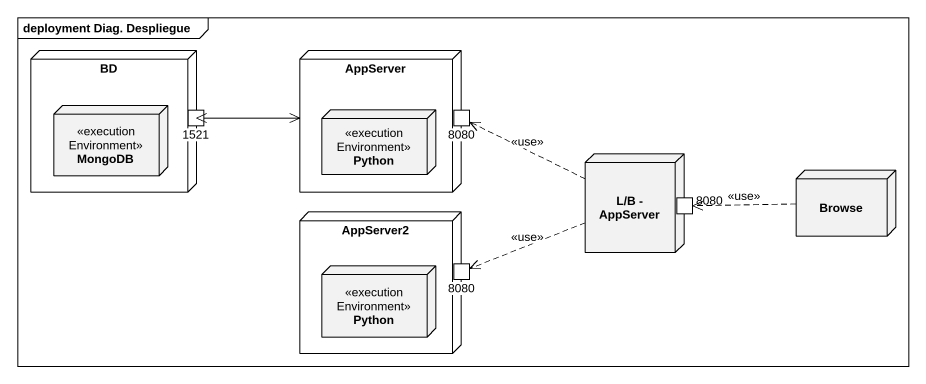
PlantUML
@startuml
mainframe deployment Diag. Despliegue
node BD {
  node MongoDB <<executionEnvironment>>
  port "1521" as p1521
}
node AppServer {
  node Python <<executionEnvironment>>
  port "8080" as p8080
}
node "L/B - AppServer" as L_B_AppServer {
  port "8080" as p8080_2
}
node Browse
node AppServer2 {
  node "Python" as Python_2 <<executionEnvironment>>
  port "8080" as p8080_3
}
AppServer <-left-> BD
L_B_AppServer .left.> p8080 : <<use>>
L_B_AppServer .left.> p8080_3 : <<use>>
Browse .left.> p8080_2 : <<use>>
@enduml
